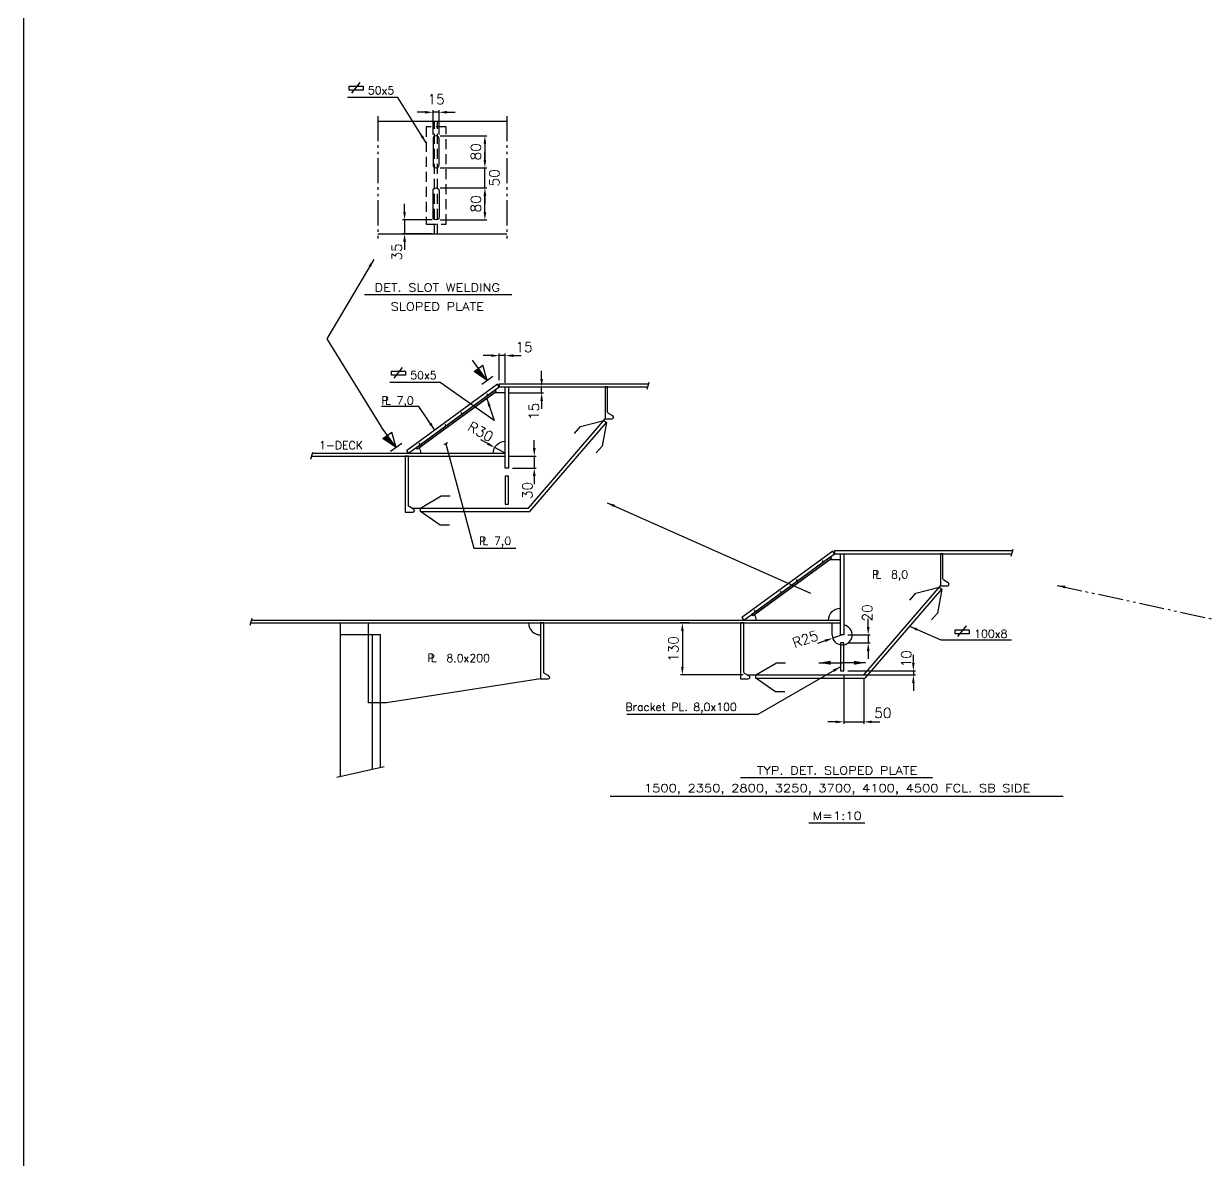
# Model space of a CAD drawing. Extents: x -86245 to 167090, y -69122 to 58950.
# Drawn here: x 41714 to 56497, y 27836 to 42038 of the extents above; entities that cross this region are included whole.
import ezdxf
from ezdxf.enums import TextEntityAlignment as Align

# ---------------------------------------------------------------- set-up
doc = ezdxf.new("R2010")
doc.units = 0
doc.header["$LTSCALE"] = 250
for name, pattern in [('DASHED', [0.75, 0.5, -0.25]), ('PHANTOM', [2.1, 1.25, -0.2, 0.125, -0.2, 0.125, -0.2]), ('STP-035', [0.24, 0.15, -0.09])]:
    doc.linetypes.add(name, pattern=pattern)
doc.layers.get('0').update_dxf_attribs({"linetype": 'CONTINUOUS'})
doc.layers.get('DEFPOINTS').update_dxf_attribs({"linetype": 'CONTINUOUS'})
for name, color, linetype in [('S0CO1', 1, 'CONTINUOUS'), ('S0CO2', 2, 'CONTINUOUS'), ('S0CO5', 4, 'CONTINUOUS'), ('S0DA1', 1, 'DASHED'), ('S0DA2', 2, 'DASHED'), ('S0PH1', 1, 'PHANTOM'), ('S0PH2', 2, 'PHANTOM'), ('S0TX2', 2, 'CONTINUOUS')]:
    doc.layers.add(name, color=color, linetype=linetype)
doc.styles.add('ROMANS', font='romans.shx', dxfattribs={"height": 125})
doc.dimstyles.get("Standard").update_dxf_attribs({"dimscale": 50, "dimtxt": 125, "dimasz": 2, "dimexe": 0.5, "dimexo": 1, "dimgap": 1, "dimtad": 1, "dimdsep": 46, "dimtxsty": 'ROMANS', "dimcen": 1.5, "dimclrd": 1, "dimclre": 1, "dimclrt": 2, "dimazin": 2, "dimtfac": 1, "dimtmove": 2, "dimatfit": 3, "dimfxl": 1, "dimtvp": 100, "dimtolj": 1, "dimarcsym": 0})

# ---------------------------------------------------------------- blocks, each defined once
blk = doc.blocks.new('A$C775A635E')
at = {"layer": 'S0CO1', "color": 6}
blk.add_lwpolyline([(0, 0), (0, 58450), (-41050, 58450), (-41050, 0)], close=True, dxfattribs=at)
blk = doc.blocks.new('FLST-2')
at = {"layer": 'S0TX2', "color": 1}
for p, q in [((-256, 101), (-256, 151)), ((-256, 151), (-81, 151)), ((-222, 65), (-117, 198)), ((-81, 151), (-81, 101)), ((-81, 101), (-256, 101))]:
    blk.add_line(p, q, dxfattribs=at)
at = {"layer": 'S0TX2', "style": 'ROMANS'}
blk.add_attdef('FL.ST', (-20, 50), '', height=100, dxfattribs=at)
blk = doc.blocks.new('*D267')
at = {"layer": 'DEFPOINTS', "color": 0, "transparency": 16777216}
for p in [(51827, 34361), (51945, 34401)]:
    blk.add_point(p, dxfattribs=at)
at = {"layer": 'S0CO1', "color": 1, "lineweight": -2, "transparency": 16777216}
for p, q in [((51732, 34328), (51638, 34296)), ((51945, 34401), (51827, 34361))]:
    blk.add_line(p, q, dxfattribs=at)
at = {"layer": 'S0CO1', "color": 1, "transparency": 16777216}
blk.add_solid([(51727, 34344), (51738, 34312), (51827, 34361)], dxfattribs=at)
at = {"layer": 'S0CO1', "color": 2, "transparency": 16777216, "insert": (51484, 34348), "char_height": 125, "attachment_point": 5, "rotation": 18.9153, "style": 'ROMANS'}
blk.add_mtext('\\A1;R25', dxfattribs=at)
blk = doc.blocks.new('*D270')
at = {"layer": 'DEFPOINTS', "color": 0, "transparency": 16777216}
for p in [(46869, 39587), (46475, 39412), (46869, 39412)]:
    blk.add_point(p, dxfattribs=at)
at = {"layer": 'S0CO1', "color": 1, "lineweight": -2, "transparency": 16777216}
for p, q in [((46475, 39687), (46475, 39787)), ((46819, 39587), (46450, 39587)), ((46475, 39587), (46475, 39412)), ((46819, 39412), (46450, 39412)), ((46475, 39312), (46475, 39212))]:
    blk.add_line(p, q, dxfattribs=at)
at = {"layer": 'S0CO1', "color": 1, "transparency": 16777216}
for points in [[(46458, 39687), (46492, 39687), (46475, 39587)], [(46458, 39312), (46492, 39312), (46475, 39412)]]:
    blk.add_solid(points, dxfattribs=at)
at = {"layer": 'S0CO1', "color": 2, "transparency": 16777216, "insert": (46378, 39185), "char_height": 125, "attachment_point": 5, "rotation": 90, "style": 'ROMANS'}
blk.add_mtext('\\A1;35', dxfattribs=at)
blk = doc.blocks.new('*D271')
at = {"layer": 'DEFPOINTS', "color": 0, "transparency": 16777216}
for p in [(46831, 40931), (46831, 40605), (46906, 40605)]:
    blk.add_point(p, dxfattribs=at)
at = {"layer": 'S0CO1', "color": 1, "lineweight": -2, "transparency": 16777216}
for p, q in [((46831, 40655), (46831, 40956)), ((46906, 40655), (46906, 40956)), ((46731, 40931), (46631, 40931)), ((46906, 40931), (46831, 40931)), ((47006, 40931), (47106, 40931))]:
    blk.add_line(p, q, dxfattribs=at)
at = {"layer": 'S0CO1', "color": 1, "transparency": 16777216}
for points in [[(46731, 40948), (46731, 40915), (46831, 40931)], [(47006, 40948), (47006, 40915), (46906, 40931)]]:
    blk.add_solid(points, dxfattribs=at)
at = {"layer": 'S0CO1', "color": 2, "transparency": 16777216, "insert": (46869, 41094), "char_height": 125, "attachment_point": 5, "style": 'ROMANS'}
blk.add_mtext('\\A1;15', dxfattribs=at)
blk = doc.blocks.new('*D272')
at = {"layer": 'DEFPOINTS', "color": 0, "transparency": 16777216}
for p in [(46869, 39987), (47479, 39987), (46869, 39587)]:
    blk.add_point(p, dxfattribs=at)
at = {"layer": 'S0CO1', "color": 1, "lineweight": -2, "transparency": 16777216}
for p, q in [((46919, 39987), (47504, 39987)), ((47479, 39687), (47479, 39887)), ((46919, 39587), (47504, 39587))]:
    blk.add_line(p, q, dxfattribs=at)
at = {"layer": 'S0CO1', "color": 1, "transparency": 16777216}
for points in [[(47462, 39887), (47496, 39887), (47479, 39987)], [(47462, 39687), (47496, 39687), (47479, 39587)]]:
    blk.add_solid(points, dxfattribs=at)
at = {"layer": 'S0CO1', "color": 2, "transparency": 16777216, "insert": (47366, 39787), "char_height": 125, "attachment_point": 5, "rotation": 90, "style": 'ROMANS'}
blk.add_mtext('\\A1;80', dxfattribs=at)
blk = doc.blocks.new('*D273')
at = {"layer": 'DEFPOINTS', "color": 0, "transparency": 16777216}
for p in [(46869, 40637), (46869, 40237), (47479, 40237)]:
    blk.add_point(p, dxfattribs=at)
at = {"layer": 'S0CO1', "color": 1, "lineweight": -2, "transparency": 16777216}
for p, q in [((46919, 40637), (47504, 40637)), ((47479, 40537), (47479, 40337)), ((46919, 40237), (47504, 40237))]:
    blk.add_line(p, q, dxfattribs=at)
at = {"layer": 'S0CO1', "color": 1, "transparency": 16777216}
for points in [[(47462, 40537), (47496, 40537), (47479, 40637)], [(47462, 40337), (47496, 40337), (47479, 40237)]]:
    blk.add_solid(points, dxfattribs=at)
at = {"layer": 'S0CO1', "color": 2, "transparency": 16777216, "insert": (47366, 40437), "char_height": 125, "attachment_point": 5, "rotation": 90, "style": 'ROMANS'}
blk.add_mtext('\\A1;80', dxfattribs=at)
blk = doc.blocks.new('*D274')
at = {"layer": 'DEFPOINTS', "color": 0, "transparency": 16777216}
for p in [(46869, 40237), (47479, 40237), (46869, 39987)]:
    blk.add_point(p, dxfattribs=at)
at = {"layer": 'S0CO1', "color": 1, "lineweight": -2, "transparency": 16777216}
for p, q in [((47479, 40337), (47479, 40437)), ((46919, 40237), (47504, 40237)), ((47479, 39987), (47479, 40237)), ((46919, 39987), (47504, 39987)), ((47479, 39887), (47479, 39787))]:
    blk.add_line(p, q, dxfattribs=at)
at = {"layer": 'S0CO1', "color": 1, "transparency": 16777216}
for points in [[(47462, 40337), (47496, 40337), (47479, 40237)], [(47462, 39887), (47496, 39887), (47479, 39987)]]:
    blk.add_solid(points, dxfattribs=at)
at = {"layer": 'S0CO1', "color": 2, "transparency": 16777216, "insert": (47597, 40112), "char_height": 125, "attachment_point": 5, "rotation": 90, "style": 'ROMANS'}
blk.add_mtext('\\A1;50', dxfattribs=at)
blk = doc.blocks.new('*D275')
at = {"layer": 'DEFPOINTS', "color": 0, "transparency": 16777216}
for p in [(47733, 36635), (47773, 36485), (48096, 36485)]:
    blk.add_point(p, dxfattribs=at)
at = {"layer": 'S0CO1', "color": 1, "lineweight": -2, "transparency": 16777216}
for p, q in [((48096, 36735), (48096, 36835)), ((47783, 36635), (48121, 36635)), ((48096, 36635), (48096, 36485)), ((47823, 36485), (48121, 36485)), ((48096, 36385), (48096, 36285))]:
    blk.add_line(p, q, dxfattribs=at)
at = {"layer": 'S0CO1', "color": 1, "transparency": 16777216}
for points in [[(48079, 36735), (48113, 36735), (48096, 36635)], [(48079, 36385), (48113, 36385), (48096, 36485)]]:
    blk.add_solid(points, dxfattribs=at)
at = {"layer": 'S0CO1', "color": 2, "transparency": 16777216, "insert": (48010, 36205), "char_height": 125, "attachment_point": 5, "rotation": 90, "style": 'ROMANS'}
blk.add_mtext('\\A1;30', dxfattribs=at)
blk = doc.blocks.new('*D276')
at = {"layer": 'DEFPOINTS', "color": 0, "transparency": 16777216}
for p in [(47658, 37891), (47658, 37535), (47733, 37500)]:
    blk.add_point(p, dxfattribs=at)
at = {"layer": 'S0CO1', "color": 1, "lineweight": -2, "transparency": 16777216}
for p, q in [((47558, 37891), (47458, 37891)), ((47658, 37585), (47658, 37916)), ((47733, 37891), (47658, 37891)), ((47733, 37550), (47733, 37916)), ((47833, 37891), (47933, 37891))]:
    blk.add_line(p, q, dxfattribs=at)
at = {"layer": 'S0CO1', "color": 1, "transparency": 16777216}
for points in [[(47558, 37907), (47558, 37874), (47658, 37891)], [(47833, 37907), (47833, 37874), (47733, 37891)]]:
    blk.add_solid(points, dxfattribs=at)
at = {"layer": 'S0CO1', "color": 2, "transparency": 16777216, "insert": (47968, 37998), "char_height": 125, "attachment_point": 5, "style": 'ROMANS'}
blk.add_mtext('\\A1;15', dxfattribs=at)
blk = doc.blocks.new('*D277')
at = {"layer": 'DEFPOINTS', "color": 0, "transparency": 16777216}
for p in [(47733, 37425), (47773, 37500), (48188, 37500)]:
    blk.add_point(p, dxfattribs=at)
at = {"layer": 'S0CO1', "color": 1, "lineweight": -2, "transparency": 16777216}
for p, q in [((48188, 37600), (48188, 37700)), ((47783, 37425), (48213, 37425)), ((47823, 37500), (48213, 37500)), ((48188, 37425), (48188, 37500)), ((48188, 37325), (48188, 37225))]:
    blk.add_line(p, q, dxfattribs=at)
at = {"layer": 'S0CO1', "color": 1, "transparency": 16777216}
for points in [[(48172, 37600), (48205, 37600), (48188, 37500)], [(48172, 37325), (48205, 37325), (48188, 37425)]]:
    blk.add_solid(points, dxfattribs=at)
at = {"layer": 'S0CO1', "color": 2, "transparency": 16777216, "insert": (48091, 37193), "char_height": 125, "attachment_point": 5, "rotation": 90, "style": 'ROMANS'}
blk.add_mtext('\\A1;15', dxfattribs=at)
blk = doc.blocks.new('PLDIM2')
at = {"layer": 'S0TX2', "style": 'ROMANS'}
for s, p in [('P', (-19, 0)), ('L', (23, 0))]:
    blk.add_text(s, height=100, dxfattribs=at).set_placement(p)
blk.add_attdef('XX.X', (168, -1), '', height=100, dxfattribs=at)
blk = doc.blocks.new('*D278')
at = {"layer": 'DEFPOINTS', "color": 0, "transparency": 16777216}
for p in [(47602, 36742), (47733, 36670)]:
    blk.add_point(p, dxfattribs=at)
at = {"layer": 'S0CO1', "color": 1, "lineweight": -2, "transparency": 16777216}
for p, q in [((47514, 36791), (47427, 36839)), ((47733, 36670), (47602, 36742))]:
    blk.add_line(p, q, dxfattribs=at)
at = {"layer": 'S0CO1', "color": 1, "transparency": 16777216}
blk.add_solid([(47522, 36805), (47506, 36776), (47602, 36742)], dxfattribs=at)
at = {"layer": 'S0CO1', "color": 2, "transparency": 16777216, "insert": (47426, 36941), "char_height": 125, "attachment_point": 5, "rotation": 331.176, "style": 'ROMANS'}
blk.add_mtext('\\A1;R30', dxfattribs=at)
blk = doc.blocks.new('LLL')
at = {"layer": 'S0PH2'}
for p, q in [((110, 301), (-27, 301)), ((42, 113), (-27, 301)), ((42, 113), (42, 431)), ((42, 113), (110, 301)), ((-44, 113), (127, 113))]:
    blk.add_line(p, q, dxfattribs=at)
blk.add_solid([(110, 301), (42, 113), (110, 301), (42, 301)], dxfattribs=at)
blk = doc.blocks.new('HP80x7')
at = {"color": 0, "linetype": 'ByBlock'}
blk.add_lwpolyline([(16.9, -80, 0.773344), (19, -72.5), (8, -66.2, -0.267949), (6, -62.7), (6, 0), (0, 0), (0, -80), (17.1, -80)], format="xyb", dxfattribs=at)
blk = doc.blocks.new('*D279')
at = {"layer": 'DEFPOINTS', "color": 0, "transparency": 16777216}
for p in [(50089, 34551), (49947, 33901), (50758, 33901)]:
    blk.add_point(p, dxfattribs=at)
at = {"layer": 'S0CO1', "color": 1, "lineweight": -2, "transparency": 16777216}
for p, q in [((50039, 34551), (49922, 34551)), ((49947, 34451), (49947, 34001)), ((50708, 33901), (49922, 33901))]:
    blk.add_line(p, q, dxfattribs=at)
at = {"layer": 'S0CO1', "color": 1, "transparency": 16777216}
for points in [[(49931, 34451), (49964, 34451), (49947, 34551)], [(49931, 34001), (49964, 34001), (49947, 33901)]]:
    blk.add_solid(points, dxfattribs=at)
at = {"layer": 'S0CO1', "color": 2, "transparency": 16777216, "insert": (49835, 34226), "char_height": 125, "attachment_point": 5, "rotation": 90, "style": 'ROMANS'}
blk.add_mtext('\\A1;130', dxfattribs=at)
blk = doc.blocks.new('*D280')
at = {"layer": 'DEFPOINTS', "color": 0, "transparency": 16777216}
for p in [(51965, 33951), (52215, 33901), (52215, 33315)]:
    blk.add_point(p, dxfattribs=at)
at = {"layer": 'S0CO1', "color": 1, "lineweight": -2, "transparency": 16777216}
for p, q in [((51965, 33901), (51965, 33290)), ((52215, 33851), (52215, 33290)), ((51865, 33315), (51765, 33315)), ((51965, 33315), (52215, 33315)), ((52315, 33315), (52415, 33315))]:
    blk.add_line(p, q, dxfattribs=at)
at = {"layer": 'S0CO1', "color": 1, "transparency": 16777216}
for points in [[(51865, 33331), (51865, 33298), (51965, 33315)], [(52315, 33331), (52315, 33298), (52215, 33315)]]:
    blk.add_solid(points, dxfattribs=at)
at = {"layer": 'S0CO1', "color": 2, "transparency": 16777216, "insert": (52454, 33426), "char_height": 125, "attachment_point": 5, "style": 'ROMANS'}
blk.add_mtext('\\A1;50', dxfattribs=at)
blk = doc.blocks.new('*D268')
at = {"layer": 'DEFPOINTS', "color": 0, "transparency": 16777216}
for p in [(51965, 34401), (51965, 34301), (52270, 34301)]:
    blk.add_point(p, dxfattribs=at)
at = {"layer": 'S0CO1', "color": 1, "lineweight": -2, "transparency": 16777216}
for p, q in [((52270, 34501), (52270, 34601)), ((52015, 34401), (52295, 34401)), ((52015, 34301), (52295, 34301)), ((52270, 34401), (52270, 34301)), ((52270, 34201), (52270, 34101))]:
    blk.add_line(p, q, dxfattribs=at)
at = {"layer": 'S0CO1', "color": 1, "transparency": 16777216}
for points in [[(52254, 34501), (52287, 34501), (52270, 34401)], [(52254, 34201), (52287, 34201), (52270, 34301)]]:
    blk.add_solid(points, dxfattribs=at)
at = {"layer": 'S0CO1', "color": 2, "transparency": 16777216, "insert": (52259, 34676), "char_height": 125, "attachment_point": 5, "rotation": 90, "style": 'ROMANS'}
blk.add_mtext('\\A1;20', dxfattribs=at)
blk = doc.blocks.new('*D269')
at = {"layer": 'DEFPOINTS', "color": 0, "transparency": 16777216}
for p in [(51965, 33951), (52056, 33901), (52835, 33901)]:
    blk.add_point(p, dxfattribs=at)
at = {"layer": 'S0CO1', "color": 1, "lineweight": -2, "transparency": 16777216}
for p, q in [((52835, 34051), (52835, 34151)), ((52015, 33951), (52860, 33951)), ((52106, 33901), (52860, 33901)), ((52835, 33951), (52835, 33901)), ((52835, 33801), (52835, 33701))]:
    blk.add_line(p, q, dxfattribs=at)
at = {"layer": 'S0CO1', "color": 1, "transparency": 16777216}
for points in [[(52818, 34051), (52851, 34051), (52835, 33951)], [(52818, 33801), (52851, 33801), (52835, 33901)]]:
    blk.add_solid(points, dxfattribs=at)
at = {"layer": 'S0CO1', "color": 2, "transparency": 16777216, "insert": (52746, 34103), "char_height": 125, "attachment_point": 5, "rotation": 90, "style": 'ROMANS'}
blk.add_mtext('\\A1;10', dxfattribs=at)
blk = doc.blocks.new('PILD')
at = {"color": 1, "linetype": 'ByBlock'}
blk.add_line((0, 0), (250, 0), dxfattribs=at)
blk.add_solid([(125, 21), (125, -21), (0, 0)], dxfattribs=at)
blk = doc.blocks.new('PILC')
at = {"color": 1, "linetype": 'ByBlock'}
blk.add_line((0, 0), (-250, 0), dxfattribs=at)
blk.add_solid([(-125, 21), (-125, -21), (0, 0)], dxfattribs=at)
blk = doc.blocks.new('PLT-FORBI')
at = {"layer": 'S0CO1'}
for name, p in [('PILD', (-250, 0)), ('PILC', (250, 0))]:
    blk.add_blockref(name, p, dxfattribs=at)

msp = doc.modelspace()

# ---------------------------------------------------------------- linework, layer by layer
for points in [[(46831.088, 40599.311), (46831.088, 40274.311, 1), (46906.088, 40274.311), (46906.088, 40599.311, 1)], [(46831.088, 39624.311), (46831.088, 39949.311, -1), (46906.088, 39949.311), (46906.088, 39624.311, -1)]]:
    msp.add_lwpolyline(points, format="xyb", close=True)
at = {"layer": 'S0CO1'}
for p, q in [((45974.035, 38654.186), (47817.491, 38654.186)), ((46921.89, 37555.102), (46290.349, 37555.102)), ((49508.271, 37470.676), (49533.906, 37557.596)), ((45303.075, 36598.635), (45328.709, 36685.555)), ((54056.267, 35386.629), (54081.902, 35473.549)), ((44545.709, 34521.582), (44571.343, 34608.502)), ((46025.056, 34401.027), (46025.056, 34551.027)), ((51820.056, 34401.027), (51820.056, 34551.027)), ((46175.056, 34401.027), (45675.056, 34401.027)), ((45629.643, 32625.937), (46221.596, 32758.459)), ((50673.64, 32621.63), (53071.797, 32621.63)), ((49046.647, 32384.988), (54705.984, 32384.988)), ((51527.466, 32055.108), (52229.629, 32055.108))]:
    msp.add_line(p, q, dxfattribs=at)
for points in [[(46637.227, 36722.445), (46622.47, 36742.624), (47603.484, 37460.058), (47618.242, 37439.879)], [(47773.266, 36385.075), (47733.266, 36385.075), (47733.266, 36035.075), (47773.266, 36035.075)], [(50829.018, 34638.398), (50814.26, 34658.577), (51795.275, 35376.011), (51810.032, 35355.831)], [(51965.056, 34301.027), (51925.056, 34301.027), (51925.056, 33951.027), (51965.056, 33951.027)]]:
    msp.add_lwpolyline(points, close=True, dxfattribs=at)
for points in [[(47583.266, 36670.075, -0.414213562), (47733.266, 36820.075), (47733.266, 37425.121), (47598.062, 37425.121), (46657.407, 36737.203, -0.116520385), (46673.266, 36670.075)], [(51775.056, 34586.027, -0.414213562), (51925.056, 34736.027), (51925.056, 35341.074), (51789.853, 35341.074), (50849.198, 34653.155, -0.116520385), (50865.056, 34586.027)]]:
    msp.add_lwpolyline(points, format="xyb", close=True, dxfattribs=at)
for points in [[(46566.309, 35985.075), (48023.266, 35985.075), (48983.266, 37100.121)], [(46673.268, 35945.075), (48041.61, 35945.075), (48997.482, 37055.327)], [(48600.171, 36918.663), (48675.333, 37005.964), (48967.169, 37081.425), (48997.482, 37055.327), (48944.039, 36758.535), (48871.553, 36674.342)], [(46971.455, 36779.468), (47011.284, 36801.859), (46991.369, 36790.664), (47339.49, 35484.239), (47864.732, 35484.239)], [(47036.063, 35773.147), (46920.864, 35773.147), (46673.268, 35945.075), (46673.268, 35985.075), (46933.054, 36138.217), (47044.153, 36138.217)], [(50758.1, 33901.027), (52215.056, 33901.027), (53175.056, 35016.074)], [(50865.059, 33861.027), (52233.401, 33861.027), (53189.273, 34971.279)], [(52791.961, 34834.616), (52867.123, 34921.917), (53158.96, 34997.378), (53189.273, 34971.279), (53135.83, 34674.488), (53063.344, 34590.294)], [(46170.483, 33551.027), (46025.056, 33551.027), (46025.056, 34401.027)], [(51227.854, 33689.1), (51112.655, 33689.1), (50865.059, 33861.027), (50865.059, 33901.027), (51124.845, 34054.169), (51235.943, 34054.169)], [(48175.056, 33851.027), (46250.056, 33551.027), (46175.056, 33551.027)]]:
    msp.add_lwpolyline(points, dxfattribs=at)
at = {"layer": 'S0CO1', "flags": 128}
for points in [[(46075.056, 32725.653), (46075.056, 34401.027)], [(46175.056, 32748.04), (46175.056, 34401.027)]]:
    msp.add_lwpolyline(points, dxfattribs=at)
at = {"layer": 'S0CO1'}
for centre, radius, end in [((48175.056, 34551.027), 150, 270), ((51945.056, 34401.027), 125, 80.7931038)]:
    msp.add_arc(centre, radius, 180, end, dxfattribs=at)
at = {"layer": 'S0CO2'}
for points in [[(46523.266, 36670.075), (47658.266, 37500.121), (47634.653, 37532.408), (46499.653, 36702.362)], [(50715.056, 34586.027), (51850.056, 35416.074), (51826.444, 35448.361), (50691.444, 34618.315)]]:
    msp.add_lwpolyline(points, close=True, dxfattribs=at)
for points in [[(46577.964, 35935.075, 0.773343747), (46588.267, 35972.397), (46533.266, 36004.152, -0.267949192), (46523.266, 36021.473), (46523.266, 36635.075), (46483.266, 36635.075), (46483.266, 35935.075), (46578.568, 35935.075)], [(48269.754, 33851.027, 0.773343747), (48280.058, 33888.35), (48225.056, 33920.105, -0.267949192), (48215.056, 33937.425), (48215.056, 34551.027), (48175.056, 34551.027), (48175.056, 33851.027), (48270.359, 33851.027)], [(50769.754, 33851.027, 0.773343747), (50780.058, 33888.35), (50725.056, 33920.105, -0.267949192), (50715.056, 33937.425), (50715.056, 34551.027), (50675.056, 34551.027), (50675.056, 33851.027), (50770.359, 33851.027)]]:
    msp.add_lwpolyline(points, format="xyb", dxfattribs=at)
at = {"layer": 'S0CO2', "color": 8}
msp.add_lwpolyline([(54075.273, 35451.074), (51850.056, 35451.074), (51850.056, 35416.074), (54064.951, 35416.074)], dxfattribs=at)
at = {"layer": 'S0CO5'}
for p, q in [((47751.545, 40817.941), (46142.133, 40817.941)), ((46142.133, 39411.811), (47751.545, 39411.811)), ((45324.143, 36670.075), (47733.266, 36670.075)), ((45313.821, 36635.075), (47733.266, 36635.075)), ((44554.393, 34551.027), (51925.056, 34551.027)), ((44564.715, 34586.027), (51925.056, 34586.027)), ((45675.056, 32636.104), (45675.056, 34551.027))]:
    msp.add_line(p, q, dxfattribs=at)
msp.add_lwpolyline([(49527.277, 37535.121), (47658.266, 37535.121), (47658.266, 37500.121), (49516.955, 37500.121)], dxfattribs=at)
for points in [[(47733.266, 37500.121), (47773.266, 37500.121), (47773.266, 36485.075), (47733.266, 36485.075)], [(51925.056, 35416.074), (51965.056, 35416.074), (51965.056, 34401.027), (51925.056, 34401.027)]]:
    msp.add_lwpolyline(points, close=True, dxfattribs=at)
at = {"layer": 'S0DA1', "linetype": 'STP-035'}
for p, q in [((47501.644, 37414.881), (47510.187, 37403.199)), ((47178.772, 37178.759), (47187.315, 37167.077)), ((46976.977, 37031.182), (46985.52, 37019.501)), ((46654.105, 36795.06), (46662.648, 36783.378)), ((51693.434, 35330.833), (51701.977, 35319.152)), ((51370.562, 35094.711), (51379.105, 35083.03)), ((51168.767, 34947.135), (51177.31, 34935.453)), ((50845.895, 34711.013), (50854.438, 34699.331))]:
    msp.add_line(p, q, dxfattribs=at)
at = {"layer": 'S0DA1'}
msp.add_lwpolyline([(46993.588, 40750.073), (46743.588, 40750.073), (46743.588, 39534.713), (46993.588, 39534.713)], close=True, dxfattribs=at)
at = {"layer": 'S0DA2'}
for p, q in [((46851.088, 39411.811), (46851.088, 40817.941)), ((46886.088, 39411.811), (46886.088, 40817.941))]:
    msp.add_line(p, q, dxfattribs=at)
at = {"layer": 'S0PH1'}
for points in [[(46142.133, 40881.075), (46142.133, 39332.193)], [(47751.545, 40881.075), (47751.545, 39332.193)]]:
    msp.add_lwpolyline(points, dxfattribs=at)

# ---------------------------------------------------------------- block references
at = {"layer": 'S0CO1', "linetype": 'ByBlock'}
msp.add_blockref('A$C775A635E', (82763.595, 0), dxfattribs=at)
at = {"layer": 'S0CO1', "xscale": -1, "rotation": 36.17869272400288}
for p in [(47609.816, 37514.602), (46469.944, 36676.764)]:
    msp.add_blockref('LLL', p, dxfattribs=at)
at = {"layer": 'S0CO1', "color": 8}
for p in [(46206.913, 37280.699), (47424.988, 35526.206)]:
    msp.add_blockref('PLDIM2', p, dxfattribs=at).add_auto_attribs({'XX.X': '7,0'})
at = {"layer": 'S0CO2', "color": 8, "xscale": 5, "yscale": 5, "zscale": 5}
for p in [(48983.266, 37500.121), (53175.056, 35416.074)]:
    msp.add_blockref('HP80x7', p, dxfattribs=at)
at = {"layer": 'S0TX2'}
for p, values in [((46036.624, 41105.191), {'FL.ST': '50x5'}), ((46566.289, 37545.608), {'FL.ST': '50x5'}), ((53614.398, 34315.612), {'FL.ST': '100x8'})]:
    msp.add_blockref('FLST-2', p, dxfattribs=at).add_auto_attribs(values)
ref = msp.add_blockref('PLDIM2', (52338.036, 35107.718), dxfattribs=at)
ref.add_attrib('XX.X', '8,0', (52555.032, 35106.259), dxfattribs={"height": 100, "style": 'ROMANS'})
ref = msp.add_blockref('PLDIM2', (46780.536, 34063.286), dxfattribs=at)
ref.add_attrib('XX.X', '8.0x200', (46997.532, 34061.827), dxfattribs={"height": 100, "style": 'ROMANS'})
at = {"layer": 'S0TX2', "xscale": 1.1664, "yscale": 1.1664, "zscale": 1.1664, "rotation": 180}
msp.add_blockref('PLT-FORBI', (51945.058, 34053.23), dxfattribs=at)

# ---------------------------------------------------------------- texts
at = {"layer": 'S0TX2', "style": 'ROMANS', "width": 1.2}
for s, p in [('DET. SLOT WELDING', (46884.197, 38740.689)), ('SLOPED PLATE', (46884.197, 38504.046)), ('TYP. DET. SLOPED PLATE', (51881.273, 32708.133)), ('1500, 2350, 2800, 3250, 3700, 4100, 4500 FCL. SB SIDE', (51881.273, 32471.491)), ('M=1:10', (51881.273, 32141.611))]:
    msp.add_text(s, height=100, dxfattribs=at).set_placement(p, align=Align.MIDDLE)
at = {"layer": 'S0TX2', "style": 'ROMANS'}
for s, p in [('1-DECK', (45406.356, 36720.321)), ('Bracket PL. 8,0x100', (49234.843, 33451.048))]:
    msp.add_text(s, height=100, dxfattribs=at).set_placement(p)

# ---------------------------------------------------------------- dimensions: what is measured, and where the dimension line sits
at = {"layer": 'S0CO1'}
dim = msp.add_linear_dim(base=(46831.088, 40931.485), p1=(46906.088, 40605.441), p2=(46831.088, 40605.441), text='15', dimstyle='STANDARD', dxfattribs=at)
dim.commit()
dim.dimension.update_dxf_attribs({"geometry": '*D271', "text_midpoint": (46868.588, 41093.985)})
for base, p1, p2, text, picture, middle in [((47478.877, 40236.811), (46868.588, 40636.811), (46868.588, 40236.811), '80', '*D273', (47366.377, 40436.811)), ((47478.877, 39986.811), (46868.588, 39586.811), (46868.588, 39986.811), '80', '*D272', (47366.377, 39786.811)), ((49947.483, 33901.027), (50088.507, 34551.027), (50758.1, 33901.027), '130', '*D279', (49834.983, 34226.027))]:
    dim = msp.add_linear_dim(base=base, p1=p1, p2=p2, angle=90, text=text, dimstyle='STANDARD', dxfattribs=at)
    dim.commit()
    dim.dimension.update_dxf_attribs({"geometry": picture, "text_midpoint": middle})
for base, p1, p2, text, picture, middle in [((47478.877, 40236.811), (46868.588, 39986.811), (46868.588, 40236.811), '50', '*D274', (47597.359, 40111.811)), ((46475.16, 39411.811), (46868.588, 39586.811), (46868.588, 39411.811), '35', '*D270', (46378.2, 39184.96)), ((48188.435, 37500.121), (47733.266, 37425.121), (47773.266, 37500.121), '15', '*D277', (48090.991, 37193.224)), ((48096.019, 36485.075), (47733.266, 36635.075), (47773.266, 36485.075), '30', '*D275', (48009.754, 36205.397)), ((52270.443, 34301.027), (51965.056, 34401.027), (51965.056, 34301.027), '20', '*D268', (52259.434, 34675.884)), ((52834.61, 33901.027), (51965.056, 33951.027), (52055.505, 33901.027), '10', '*D269', (52745.559, 34103.224))]:
    dim = msp.add_linear_dim(base=base, p1=p1, p2=p2, angle=90, text=text, dimstyle='STANDARD', dxfattribs=at)
    dim.commit()
    dim.dimension.update_dxf_attribs({"geometry": picture, "text_midpoint": middle, "dimtype": 160})
for base, p1, p2, text, picture, middle in [((47658.266, 37890.702), (47733.266, 37500.121), (47658.266, 37535.121), '15', '*D276', (47967.632, 37997.968)), ((52215.056, 33314.822), (51965.056, 33951.027), (52215.056, 33901.027), '50', '*D280', (52453.848, 33426.348))]:
    dim = msp.add_linear_dim(base=base, p1=p1, p2=p2, text=text, dimstyle='STANDARD', dxfattribs=at)
    dim.commit()
    dim.dimension.update_dxf_attribs({"geometry": picture, "text_midpoint": middle, "dimtype": 160})
for center, mpoint, text, picture, middle in [((47733.266, 36670.075), (47601.85, 36742.393), 'R30', '*D278', (47426.48, 36941.07)), ((51945.056, 34401.027), (51826.807, 34360.506), 'R25', '*D267', (51483.527, 34348.112))]:
    dim = msp.add_radius_dim(center=center, mpoint=mpoint, text=text, dimstyle='STANDARD', dxfattribs=at)
    dim.commit()
    dim.dimension.update_dxf_attribs({"geometry": picture, "text_midpoint": middle, "dimtype": 164})

# ---------------------------------------------------------------- leaders
for points in [[(46743.588, 40549.15), (46392.225, 41114.684), (45760.684, 41114.684)], [(46091.007, 39092.248), (45503.214, 38100.543), (46181.854, 37000.231)], [(47504.204, 37356.481), (47596.037, 37079.045), (46921.89, 37555.102)], [(46852.527, 36960.425), (46652.054, 37254.761), (46187.033, 37254.761)], [(49007.74, 36052.735), (51546.861, 34922.833)], [(52788.046, 34509.226), (53176.904, 34339.187), (54059.5, 34339.187)], [(51925.056, 34004.107), (50888.945, 33404.9), (49251.485, 33404.9)]]:
    msp.add_leader(points, dimstyle='STANDARD', override={"dimgap": 1, "dimtad": 0}, dxfattribs=at)
at = {"layer": 'S0PH1'}
msp.add_leader([(54633.827, 35020.229), (61137.625, 33610.917)], dimstyle='STANDARD', override={"dimgap": 1, "dimtad": 0}, dxfattribs=at)

doc.saveas('drawing.dxf')
